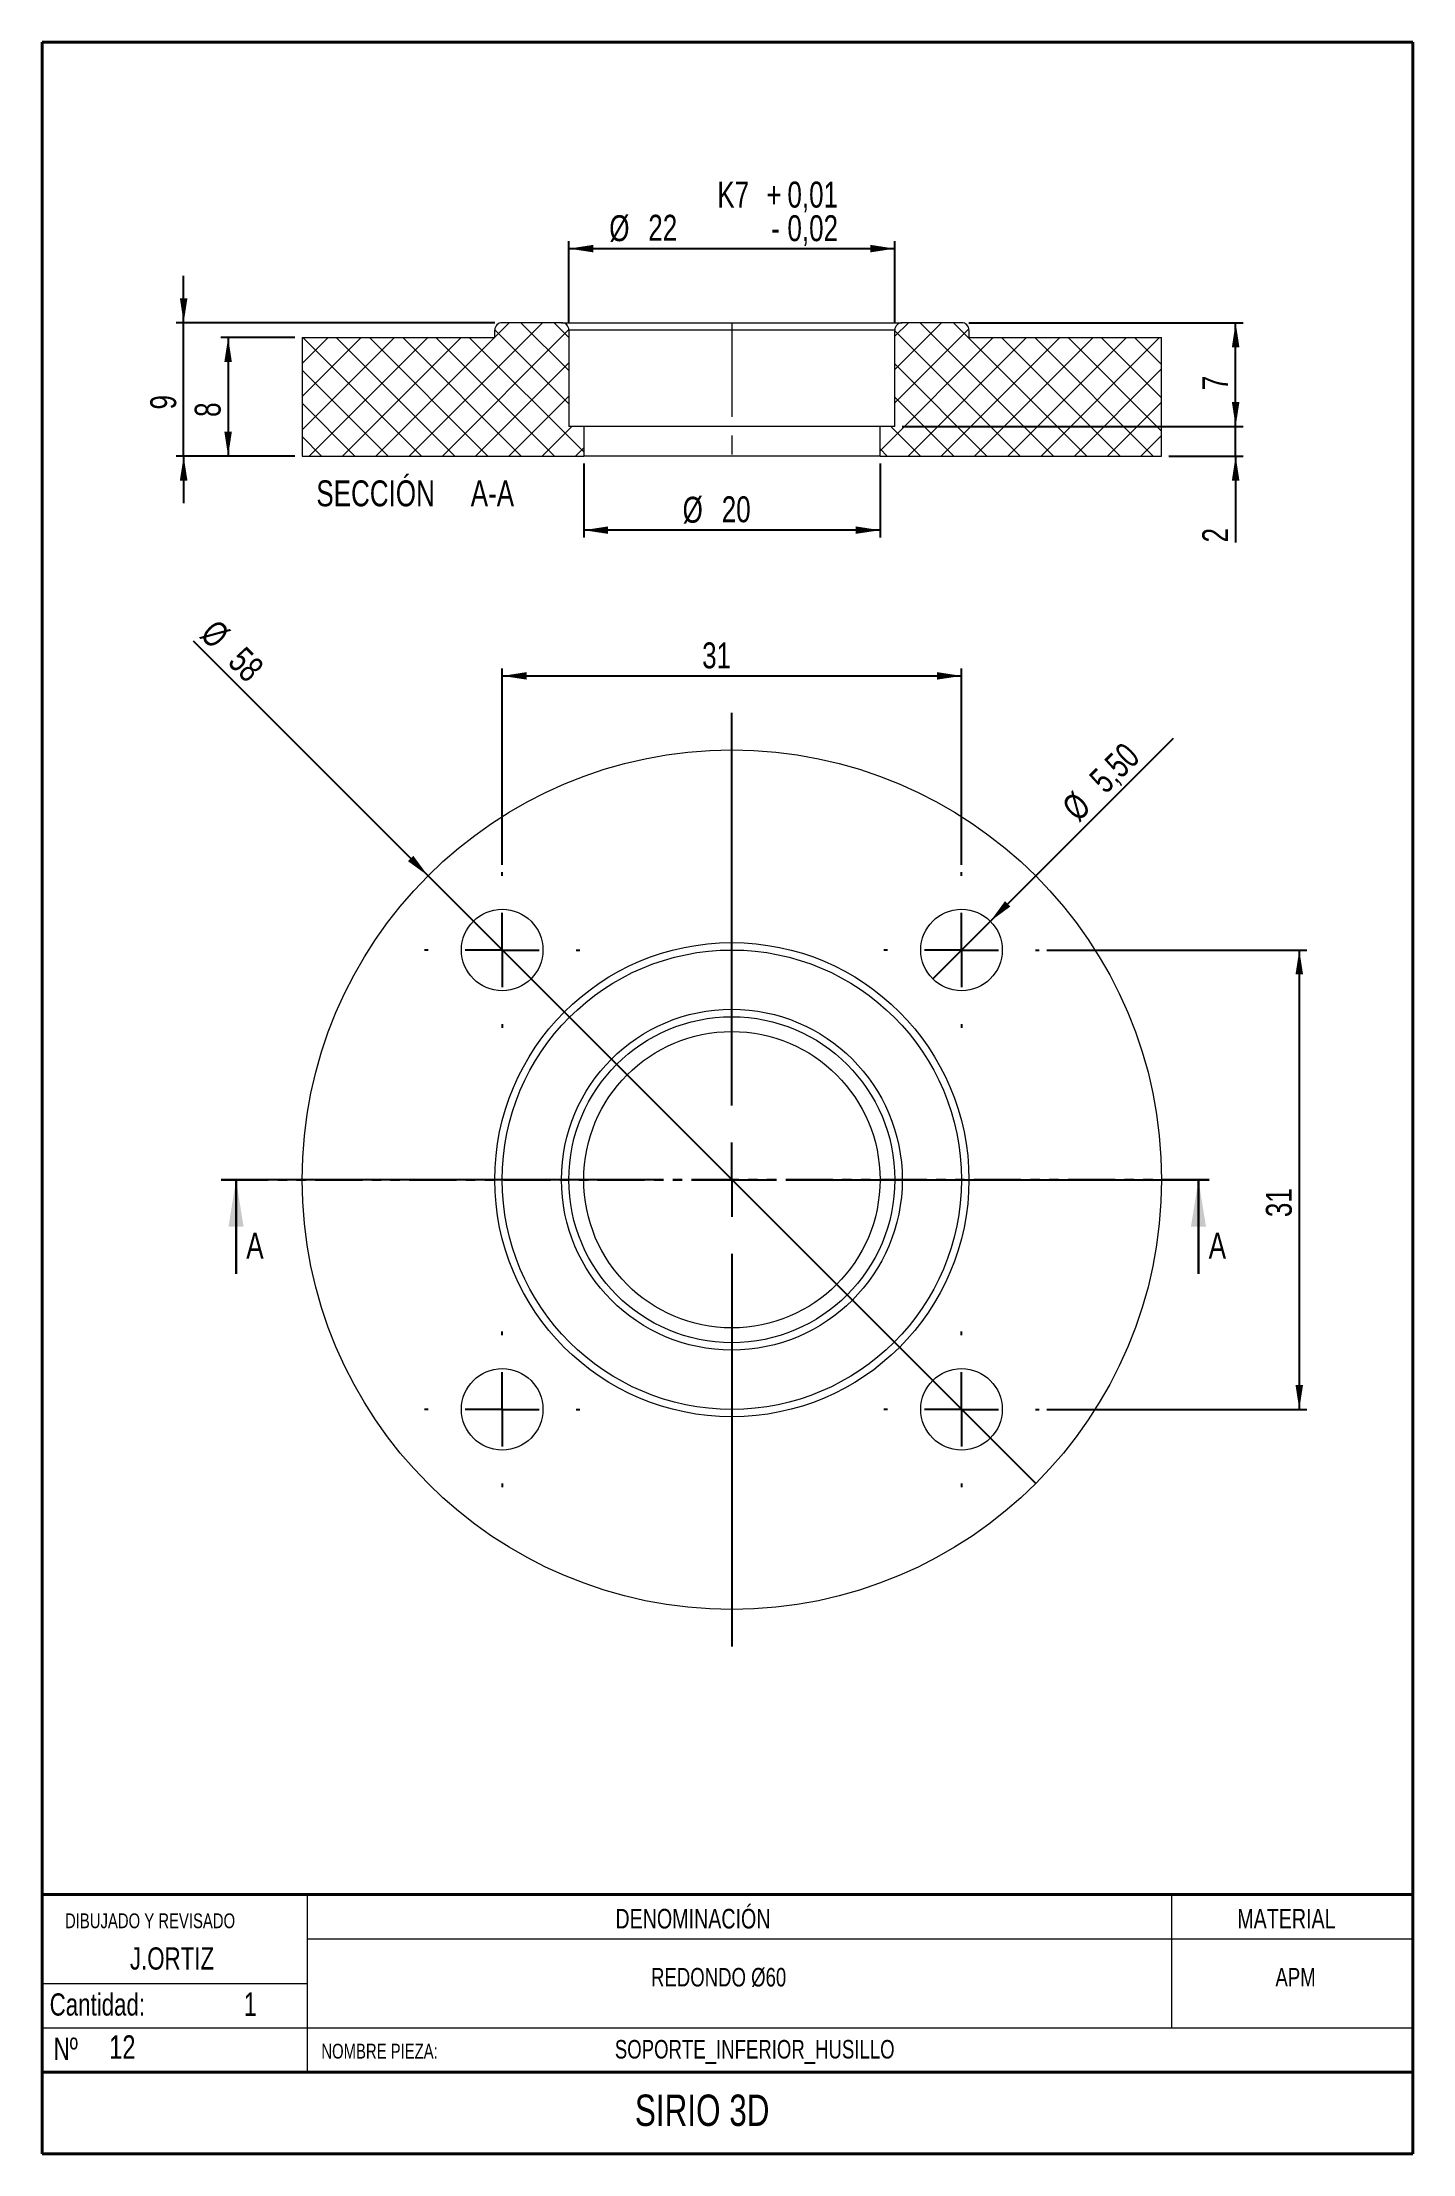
# Model space of a CAD drawing. Header units: millimetres. Extents: x 17 to 202, y 8 to 293.
import ezdxf

# ---------------------------------------------------------------- set-up
doc = ezdxf.new("R2010")
doc.units = ezdxf.units.MM
doc.linetypes.add('CENTERX2', pattern=[20.32, 12.7, -2.54, 2.54, -2.54])
doc.linetypes.add('PHANTOM', pattern=[12.7, 6.35, -1.27, 1.27, -1.27, 1.27, -1.27])
doc.layers.add('FORMAT', color=7, linetype='Continuous')
doc.styles.add('SLDTEXTSTYLE0', font='TXT', dxfattribs={"width": 0.75})
doc.dimstyles.new('SLDDIMSTYLE0', dxfattribs={"dimtxt": 3.5, "dimasz": 3.302, "dimexe": 0, "dimexo": 0.0625, "dimgap": 0.875, "dimtad": 1, "dimlfac": 0.5, "dimrnd": 1e-09, "dimzin": 12, "dimdsep": 46, "dimtxsty": 'SLDTEXTSTYLE0', "dimblk1": 'NONE', "dimsah": 1, "dimcen": 0, "dimadec": 0, "dimazin": 3, "dimtfac": 1, "dimtmove": 0, "dimatfit": 3, "dimldrblk": 'NONE', "dimfxl": 0, "dimfrac": 2, "dimtolj": 1, "dimtzin": 12, "dimarcsym": 0})
doc.dimstyles.new('SLDDIMSTYLE1', dxfattribs={"dimtxt": 3.5, "dimasz": 3.302, "dimexe": 0, "dimexo": 0.0625, "dimgap": 0.875, "dimtad": 1, "dimlfac": 0.5, "dimrnd": 1e-09, "dimzin": 12, "dimdsep": 46, "dimtxsty": 'SLDTEXTSTYLE0', "dimsah": 1, "dimcen": 0.09, "dimadec": 0, "dimazin": 3, "dimtfac": 1, "dimtofl": 0, "dimtmove": 0, "dimatfit": 3, "dimfxl": 0, "dimfrac": 2, "dimtolj": 1, "dimtzin": 12, "dimarcsym": 0})
doc.dimstyles.new('SLDDIMSTYLE2', dxfattribs={"dimtxt": 3.5, "dimasz": 3.302, "dimexe": 0, "dimexo": 0.0625, "dimgap": 0.875, "dimtad": 1, "dimlfac": 0.5, "dimrnd": 1e-09, "dimzin": 12, "dimdsep": 46, "dimtxsty": 'SLDTEXTSTYLE0', "dimsah": 1, "dimcen": 0.09, "dimadec": 0, "dimazin": 3, "dimtol": 1, "dimtp": 0.006, "dimtm": 0.015, "dimtfac": 1, "dimtofl": 0, "dimtmove": 0, "dimatfit": 3, "dimfxl": 0, "dimfrac": 2, "dimtolj": 1, "dimarcsym": 0})
doc.dimstyles.new('SLDDIMSTYLE3', dxfattribs={"dimtxt": 3.5, "dimasz": 3.302, "dimexe": 0, "dimexo": 0.0625, "dimgap": 0.875, "dimtad": 1, "dimlfac": 0.5, "dimrnd": 1e-09, "dimzin": 12, "dimdsep": 46, "dimtxsty": 'SLDTEXTSTYLE0', "dimsah": 1, "dimcen": 0.09, "dimadec": 0, "dimazin": 3, "dimtfac": 1, "dimtmove": 0, "dimatfit": 0, "dimfxl": 0, "dimfrac": 2, "dimtolj": 1, "dimtzin": 12, "dimarcsym": 0})

# ---------------------------------------------------------------- blocks, each defined once
blk = doc.blocks.new('_D')
at = {"layer": 'FORMAT'}
for q in [(37.42, 212.15), (151.1, 98.46)]:
    blk.add_line((69.08, 180.49), q, dxfattribs=at)
blk.add_solid([(69.08, 180.49), (67.1, 183.18), (66.38, 182.46)], dxfattribs=at)
at = {"layer": 'FORMAT', "char_height": 3.5, "attachment_point": 1, "rotation": 315, "style": 'SLDTEXTSTYLE0'}
for s, insert in [('%%c', (40.61, 215.33, -8.8)), ('58', (44.38, 211.64, -8.8))]:
    blk.add_mtext(s, dxfattribs=dict(at, insert=insert))
blk = doc.blocks.new('_NONE')
blk = doc.blocks.new('_D_1')
at = {"layer": 'FORMAT'}
for p, q in [((79.09, 181.97), (79.09, 208.47)), ((141.09, 181.97), (141.09, 208.47)), ((79.09, 207.47), (141.09, 207.47))]:
    blk.add_line(p, q, dxfattribs=at)
for points in [[(79.09, 207.47), (82.39, 206.97), (82.39, 207.98)], [(141.09, 207.47), (137.79, 207.98), (137.79, 206.97)]]:
    blk.add_solid(points, dxfattribs=at)
at = {"layer": 'FORMAT', "insert": (106.08, 211.99, -8.8), "char_height": 3.5, "attachment_point": 1, "style": 'SLDTEXTSTYLE0'}
blk.add_mtext('31', dxfattribs=at)
blk = doc.blocks.new('_D_2')
at = {"layer": 'FORMAT'}
for p, q in [((152.59, 170.47), (187.68, 170.47)), ((186.68, 170.47), (186.68, 108.47)), ((152.59, 108.47), (187.68, 108.47))]:
    blk.add_line(p, q, dxfattribs=at)
for points in [[(186.68, 170.47), (186.17, 167.17), (187.19, 167.17)], [(186.68, 108.47), (187.19, 111.78), (186.17, 111.78)]]:
    blk.add_solid(points, dxfattribs=at)
at = {"layer": 'FORMAT', "insert": (182.17, 134.42, -8.8), "char_height": 3.5, "attachment_point": 1, "rotation": 90, "style": 'SLDTEXTSTYLE0'}
blk.add_mtext('31', dxfattribs=at)
blk = doc.blocks.new('_D_3')
at = {"layer": 'FORMAT'}
for q in [(169.7, 199.09), (137.2, 166.59)]:
    blk.add_line((144.98, 174.36), q, dxfattribs=at)
blk.add_solid([(144.98, 174.36), (147.67, 176.34), (146.95, 177.06)], dxfattribs=at)
at = {"layer": 'FORMAT', "char_height": 3.5, "attachment_point": 1, "rotation": 45, "style": 'SLDTEXTSTYLE0'}
for s, insert in [('5,50', (158.07, 193.9, -8.8)), ('%%c', (154.38, 190.13, -8.8))]:
    blk.add_mtext(s, dxfattribs=dict(at, insert=insert))
blk = doc.blocks.new('SW_CENTERMARKSYMBOL_0')
at = {"layer": 'FORMAT', "color": 0}
for p, q in [((0, 10), (0, 63)), ((0, 0), (0, 5)), ((-10, 0), (-63, 0)), ((0, 0), (-5, 0)), ((0, 0), (0, -5)), ((0, 0), (5, 0)), ((10, 0), (63, 0)), ((0, -10), (0, -63))]:
    blk.add_line(p, q, dxfattribs=at)
blk = doc.blocks.new('SW_CENTERMARKSYMBOL_1')
at = {"layer": 'FORMAT', "color": 0}
for p, q in [((0, 10), (0, 10.5)), ((0, 0), (0, 5)), ((-10, 0), (-10.5, 0)), ((0, 0), (-5, 0)), ((0, 0), (0, -5)), ((0, 0), (5, 0)), ((10, 0), (10.5, 0)), ((0, -10), (0, -10.5))]:
    blk.add_line(p, q, dxfattribs=at)
blk = doc.blocks.new('SW_CENTERMARKSYMBOL_2')
at = {"layer": 'FORMAT', "color": 0}
for p, q in [((0, 10), (0, 10.5)), ((0, 0), (0, 5)), ((-10, 0), (-10.5, 0)), ((0, 0), (-5, 0)), ((0, 0), (0, -5)), ((0, 0), (5, 0)), ((10, 0), (10.5, 0)), ((0, -10), (0, -10.5))]:
    blk.add_line(p, q, dxfattribs=at)
blk = doc.blocks.new('SW_CENTERMARKSYMBOL_3')
at = {"layer": 'FORMAT', "color": 0}
for p, q in [((0, 10), (0, 10.5)), ((0, 0), (0, 5)), ((-10, 0), (-10.5, 0)), ((0, 0), (-5, 0)), ((0, 0), (0, -5)), ((0, 0), (5, 0)), ((10, 0), (10.5, 0)), ((0, -10), (0, -10.5))]:
    blk.add_line(p, q, dxfattribs=at)
blk = doc.blocks.new('SW_CENTERMARKSYMBOL_4')
at = {"layer": 'FORMAT', "color": 0}
for p, q in [((0, 10), (0, 10.5)), ((0, 0), (0, 5)), ((-10, 0), (-10.5, 0)), ((0, 0), (-5, 0)), ((0, 0), (0, -5)), ((0, 0), (5, 0)), ((10, 0), (10.5, 0)), ((0, -10), (0, -10.5))]:
    blk.add_line(p, q, dxfattribs=at)
blk = doc.blocks.new('_D_4')
at = {"layer": 'FORMAT'}
for p, q in [((51.09, 253.14), (41.09, 253.14)), ((42.09, 253.14), (42.09, 237.14)), ((51.09, 237.14), (41.09, 237.14))]:
    blk.add_line(p, q, dxfattribs=at)
for points in [[(42.09, 253.14), (41.58, 249.84), (42.6, 249.84)], [(42.09, 237.14), (42.6, 240.45), (41.58, 240.45)]]:
    blk.add_solid(points, dxfattribs=at)
at = {"layer": 'FORMAT', "insert": (37.58, 242.43, 29.2), "char_height": 3.5, "attachment_point": 1, "rotation": 90, "style": 'SLDTEXTSTYLE0'}
blk.add_mtext('8', dxfattribs=at)
blk = doc.blocks.new('_D_5')
at = {"layer": 'FORMAT'}
for p, q in [((36.09, 255.14), (36.09, 261.49)), ((78.09, 255.14), (35.09, 255.14)), ((36.09, 237.14), (36.09, 255.14)), ((51.09, 237.14), (35.09, 237.14)), ((36.09, 237.14), (36.09, 230.79))]:
    blk.add_line(p, q, dxfattribs=at)
for points in [[(36.09, 255.14), (36.6, 258.45), (35.58, 258.45)], [(36.09, 237.14), (35.58, 233.84), (36.6, 233.84)]]:
    blk.add_solid(points, dxfattribs=at)
at = {"layer": 'FORMAT', "insert": (31.58, 243.43, 29.2), "char_height": 3.5, "attachment_point": 1, "rotation": 90, "style": 'SLDTEXTSTYLE0'}
blk.add_mtext('9', dxfattribs=at)
blk = doc.blocks.new('_D_6')
at = {"layer": 'FORMAT'}
for p, q in [((88.09, 255.14), (88.09, 266.14)), ((88.09, 265.14), (132.09, 265.14)), ((132.09, 255.14), (132.09, 266.14))]:
    blk.add_line(p, q, dxfattribs=at)
for points in [[(88.09, 265.14), (91.39, 264.64), (91.39, 265.65)], [(132.09, 265.14), (128.79, 265.65), (128.79, 264.64)]]:
    blk.add_solid(points, dxfattribs=at)
at = {"layer": 'FORMAT', "char_height": 3.5, "attachment_point": 1, "style": 'SLDTEXTSTYLE0'}
for s, insert in [('K7', (108.12, 274.18, 29.2)), ('+', (114.76, 274.18, 29.2)), ('0,01', (117.59, 274.18, 29.2)), ('%%c', (93.54, 269.65, 29.2)), ('22', (98.81, 269.71, 29.2)), ('0,02', (117.59, 269.65, 29.2)), ('-', (115.4, 269.65, 29.2))]:
    blk.add_mtext(s, dxfattribs=dict(at, insert=insert))
blk = doc.blocks.new('_D_7')
at = {"layer": 'FORMAT'}
for p, q in [((178.09, 241.14), (178.09, 247.49)), ((133.09, 241.14), (179.09, 241.14)), ((178.09, 237.14), (178.09, 241.14)), ((169.09, 237.14), (179.09, 237.14)), ((178.09, 237.14), (178.09, 225.49))]:
    blk.add_line(p, q, dxfattribs=at)
for points in [[(178.09, 241.14), (178.6, 244.45), (177.58, 244.45)], [(178.09, 237.14), (177.58, 233.84), (178.6, 233.84)]]:
    blk.add_solid(points, dxfattribs=at)
at = {"layer": 'FORMAT', "insert": (173.58, 225.49, 29.2), "char_height": 3.5, "attachment_point": 1, "rotation": 90, "style": 'SLDTEXTSTYLE0'}
blk.add_mtext('2', dxfattribs=at)
blk = doc.blocks.new('_D_8')
at = {"layer": 'FORMAT'}
for p, q in [((90.09, 236.14), (90.09, 226.14)), ((130.09, 236.14), (130.09, 226.14)), ((130.09, 227.14), (90.09, 227.14))]:
    blk.add_line(p, q, dxfattribs=at)
for points in [[(90.09, 227.14), (93.39, 226.64), (93.39, 227.65)], [(130.09, 227.14), (126.79, 227.65), (126.79, 226.64)]]:
    blk.add_solid(points, dxfattribs=at)
at = {"layer": 'FORMAT', "char_height": 3.5, "attachment_point": 1, "style": 'SLDTEXTSTYLE0'}
for s, insert in [('%%c', (103.44, 231.65, 29.2)), ('20', (108.72, 231.71, 29.2))]:
    blk.add_mtext(s, dxfattribs=dict(at, insert=insert))
blk = doc.blocks.new('_D_9')
at = {"layer": 'FORMAT'}
for p, q in [((142.09, 255.14), (179.09, 255.14)), ((178.09, 241.14), (178.09, 255.14)), ((133.09, 241.14), (179.09, 241.14))]:
    blk.add_line(p, q, dxfattribs=at)
for points in [[(178.09, 255.14), (177.58, 251.84), (178.6, 251.84)], [(178.09, 241.14), (178.6, 244.45), (177.58, 244.45)]]:
    blk.add_solid(points, dxfattribs=at)
at = {"layer": 'FORMAT', "insert": (173.58, 246.03, 29.2), "char_height": 3.5, "attachment_point": 1, "rotation": 90, "style": 'SLDTEXTSTYLE0'}
blk.add_mtext('7', dxfattribs=at)
blk = doc.blocks.new('SW_NOTE_0')
at = {"layer": 'FORMAT', "color": 0, "char_height": 3.5, "attachment_point": 2, "style": 'SLDTEXTSTYLE0'}
for s, insert in [('SECCIÓN', (10.45, 4.51)), ('A-A', (26.22, 4.51))]:
    blk.add_mtext(s, dxfattribs=dict(at, insert=insert))

msp = doc.modelspace()

# ---------------------------------------------------------------- hatches: boundary and pattern name
at = {"linetype": 'Continuous', "lineweight": 0}
h = msp.add_hatch(dxfattribs=at)
h.set_pattern_fill('ANSI37', style=0)
edge = h.paths.add_edge_path(flags=0)
edge.add_line((90.087, 237.143), (90.087, 241.143))
edge.add_line((90.087, 241.143), (88.087, 241.143))
edge.add_line((88.087, 241.143), (88.087, 254.143))
edge.add_arc((87.087, 254.143), 1, 0, 90)
edge.add_line((87.087, 255.143), (79.087, 255.143))
edge.add_arc((79.087, 254.143), 1, 90, 180)
edge.add_line((78.087, 254.143), (78.087, 253.143))
edge.add_line((78.087, 253.143), (52.087, 253.143))
edge.add_line((52.087, 253.143), (52.087, 237.143))
edge.add_line((52.087, 237.143), (90.087, 237.143))
h = msp.add_hatch(dxfattribs=at)
h.set_pattern_fill('ANSI37', style=0)
edge = h.paths.add_edge_path(flags=0)
edge.add_line((130.087, 241.143), (130.087, 237.143))
edge.add_line((130.087, 237.143), (168.087, 237.143))
edge.add_line((168.087, 237.143), (168.087, 253.143))
edge.add_line((168.087, 253.143), (142.087, 253.143))
edge.add_line((142.087, 253.143), (142.087, 254.143))
edge.add_arc((141.087, 254.143), 1, 0, 90)
edge.add_line((141.087, 255.143), (133.087, 255.143))
edge.add_arc((133.087, 254.143), 1, 90, 180)
edge.add_line((132.087, 254.143), (132.087, 241.143))
edge.add_line((132.087, 241.143), (130.087, 241.143))

# ---------------------------------------------------------------- linework, layer by layer
at = {"color": 7, "linetype": 'Continuous', "lineweight": 40}
for p, q in [((17, 8), (17, 293)), ((17, 293), (202, 293)), ((202, 64), (202, 293)), ((202, 8), (202, 64)), ((17, 43), (202, 43)), ((17, 19), (202, 19)), ((17, 8), (202, 8))]:
    msp.add_line(p, q, dxfattribs=at)
at = {"color": 7, "linetype": 'Continuous', "lineweight": 15}
for p, q in [((78.087, 253.143), (78.087, 254.143)), ((87.087, 255.143), (79.087, 255.143)), ((87.087, 255.143), (133.087, 255.143)), ((88.087, 254.143), (88.087, 241.143)), ((132.087, 254.143), (88.087, 254.143)), ((132.087, 241.143), (132.087, 254.143)), ((141.087, 255.143), (133.087, 255.143)), ((142.087, 254.143), (142.087, 253.143)), ((52.087, 253.143), (52.087, 237.143)), ((52.087, 253.143), (78.087, 253.143)), ((142.087, 253.143), (168.087, 253.143)), ((168.087, 237.143), (168.087, 253.143)), ((90.087, 241.143), (88.087, 241.143)), ((90.087, 241.143), (90.087, 237.143)), ((130.087, 241.143), (90.087, 241.143)), ((130.087, 237.143), (130.087, 241.143)), ((132.087, 241.143), (130.087, 241.143)), ((52.087, 237.143), (90.087, 237.143)), ((130.087, 237.143), (90.087, 237.143)), ((130.087, 237.143), (168.087, 237.143)), ((52.804, 19), (52.79, 43)), ((169.464, 25), (169.464, 43)), ((52.794, 37), (202, 37)), ((17, 31), (52.797, 31)), ((17, 25), (202, 25))]:
    msp.add_line(p, q, dxfattribs=at)
at = {"color": 7, "linetype": 'PHANTOM', "lineweight": 30}
msp.add_line((41.163, 139.474), (175.073, 139.474), dxfattribs=at)
at = {"color": 7, "linetype": 'Continuous', "lineweight": 30}
for p, q in [((43.163, 126.774), (43.163, 139.474)), ((173.073, 126.774), (173.073, 139.474))]:
    msp.add_line(p, q, dxfattribs=at)
at = {"color": 7, "linetype": 'Continuous', "lineweight": 15}
for centre, radius in [((110.087, 139.474), 58), ((79.087, 170.474), 5.5), ((141.087, 170.474), 5.5), ((110.087, 139.474), 32), ((110.087, 139.474), 31), ((110.087, 139.474), 23), ((110.087, 139.474), 22), ((110.087, 139.474), 20), ((79.087, 108.474), 5.5), ((141.087, 108.474), 5.5)]:
    msp.add_circle(centre, radius, dxfattribs=at)
for centre, start, end in [((79.087, 254.143), 90, 180), ((87.087, 254.143), 0, 90), ((133.087, 254.143), 90, 180), ((141.087, 254.143), 0, 90)]:
    msp.add_arc(centre, 1, start, end, dxfattribs=at)
at = {"color": 7, "linetype": 'Continuous', "lineweight": 30}
for points in [[(43.163, 139.474), (42.147, 133.124), (44.179, 133.124)], [(173.073, 139.474), (172.057, 133.124), (174.089, 133.124)]]:
    msp.add_solid(points, dxfattribs=at)
at = {"layer": 'FORMAT', "linetype": 'CENTERX2', "lineweight": 0}
msp.add_line((110.087, 255.143), (110.087, 235.143), dxfattribs=at)

# ---------------------------------------------------------------- block references
at = {"layer": 'FORMAT'}
for name, p in [('SW_NOTE_0', (51.547, 229.351)), ('SW_CENTERMARKSYMBOL_0', (110.087, 139.474)), ('SW_CENTERMARKSYMBOL_2', (79.087, 170.474)), ('SW_CENTERMARKSYMBOL_1', (141.087, 170.474)), ('SW_CENTERMARKSYMBOL_3', (79.087, 108.474)), ('SW_CENTERMARKSYMBOL_4', (141.087, 108.474))]:
    msp.add_blockref(name, p, dxfattribs=at)

# ---------------------------------------------------------------- texts
at = {"color": 7, "linetype": 'Continuous', "char_height": 3.5, "attachment_point": 1, "style": 'SLDTEXTSTYLE0'}
for insert in [(44.543, 132.332), (174.454, 132.332)]:
    msp.add_mtext('A', dxfattribs=dict(at, insert=insert))
at = {"color": 7, "linetype": 'Continuous', "lineweight": 0, "style": 'SLDTEXTSTYLE0'}
for s, insert, char_height, attachment_point in [('DIBUJADO Y REVISADO', (20.075, 40.445), 2, 1), ('DENOMINACIÓN', (94.368, 41.054), 2.64583, 1), ('MATERIAL', (178.309, 41.054), 2.6458, 1), ('J.ORTIZ', (34.519, 35.86), 3, 2), ('REDONDO Ø60', (108.302, 33.081), 2.5, 2), ('APM', (186.178, 33.081), 2.5, 2), ('1', (45.085, 29.775), 3.175, 2), ('Nº', (18.539, 23.664), 3, 1), ('NOMBRE PIEZA:', (54.675, 22.851), 2, 1), ('SOPORTE_INFERIOR_HUSILLO', (113.173, 23.357), 2.5, 2)]:
    msp.add_mtext(s, dxfattribs=dict(at, insert=insert, char_height=char_height, attachment_point=attachment_point))
at = {"layer": 'FORMAT', "attachment_point": 1, "style": 'SLDTEXTSTYLE0'}
for s, insert, char_height in [('Cantidad:', (18.001, 29.651), 3), ('12', (26.043, 23.99), 3.175), ('SIRIO 3D', (97, 15.991), 4.2333)]:
    msp.add_mtext(s, dxfattribs=dict(at, insert=insert, char_height=char_height))

# ---------------------------------------------------------------- dimensions: what is measured, and where the dimension line sits
at = {"layer": 'FORMAT'}
for base, p1, p2, text, dimstyle, picture, middle in [((132.087, 265.143), (88.087, 254.143), (132.087, 254.143), '%%c<>\\SK7^ ;', 'SLDDIMSTYLE2', '_D_6', (110.087, 265.143)), ((90.087, 227.143), (130.087, 237.143), (90.087, 237.143), '%%c<>', 'SLDDIMSTYLE1', '_D_8', (110.087, 227.143))]:
    dim = msp.add_linear_dim(base=base, p1=p1, p2=p2, text=text, dimstyle=dimstyle, dxfattribs=at)
    dim.commit()
    dim.dimension.update_dxf_attribs({"geometry": picture, "text_midpoint": middle, "dimtype": 160})
for base, p1, p2, dimstyle, picture, middle in [((36.087, 255.143), (52.087, 237.143), (79.087, 255.143), 'SLDDIMSTYLE1', '_D_5', (36.087, 246.143)), ((178.087, 255.143), (132.087, 241.143), (141.087, 255.143), 'SLDDIMSTYLE1', '_D_9', (178.087, 248.746)), ((42.087, 237.143), (52.087, 253.143), (52.087, 237.143), 'SLDDIMSTYLE1', '_D_4', (42.087, 245.143)), ((178.087, 241.143), (168.087, 237.143), (132.087, 241.143), 'SLDDIMSTYLE3', '_D_7', (178.087, 228.207)), ((186.682, 108.474), (151.587, 170.474), (151.587, 108.474), 'SLDDIMSTYLE1', '_D_2', (186.682, 138.426))]:
    dim = msp.add_linear_dim(base=base, p1=p1, p2=p2, angle=90, dimstyle=dimstyle, dxfattribs=at)
    dim.commit()
    dim.dimension.update_dxf_attribs({"geometry": picture, "text_midpoint": middle, "dimtype": 160})
for p1, p2, picture, middle in [((151.099, 98.462), (69.075, 180.486), '_D', (42.087, 207.474)), ((137.198, 166.585), (144.976, 174.363), '_D_3', (163.718, 193.105))]:
    dim = msp.add_diameter_dim_2p(p1=p1, p2=p2, dimstyle='SLDDIMSTYLE0', dxfattribs=at)
    dim.commit()
    dim.dimension.update_dxf_attribs({"geometry": picture, "text_midpoint": middle, "dimtype": 163})
dim = msp.add_linear_dim(base=(141.087, 207.474), p1=(79.087, 180.974), p2=(141.087, 180.974), dimstyle='SLDDIMSTYLE1', dxfattribs=at)
dim.commit()
dim.dimension.update_dxf_attribs({"geometry": '_D_1', "text_midpoint": (110.087, 207.474), "dimtype": 160})

doc.saveas('drawing.dxf')
